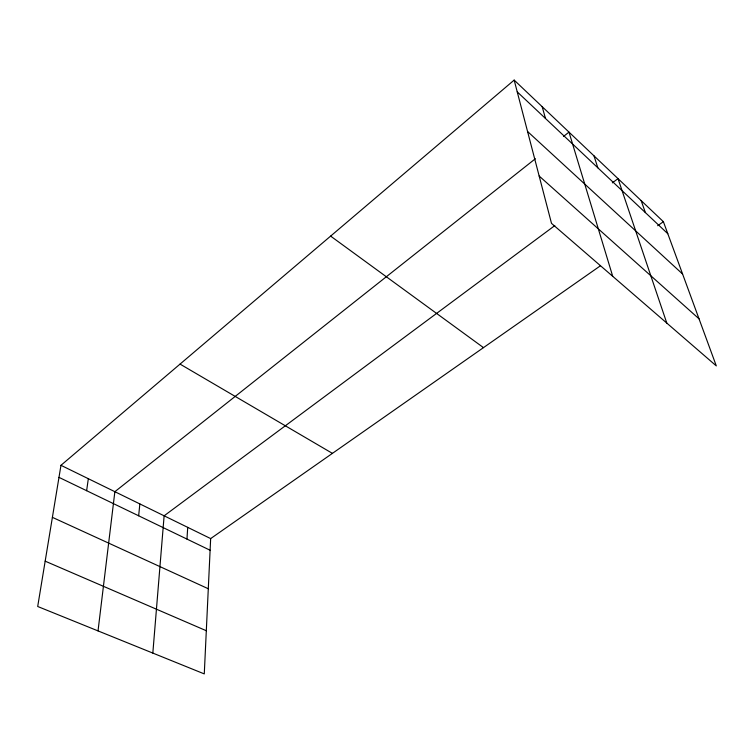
<?xml version="1.0" encoding="UTF-8"?>
<svg xmlns="http://www.w3.org/2000/svg" width="754" height="754" viewBox="0 0 754 754"><rect width="100%" height="100%" fill="white"/><g stroke="black" fill="none" stroke-linecap="round" stroke-linejoin="round"><path stroke-width="1.13" d="M600.259 265.898L210.658 538.592L204.277 673.906L37.7 606.489L60.97 465.312L514.162 80.094L663.397 221.704L716.3 365.897L551.504 223.373L514.162 80.094M186.964 539.091L187.718 527.366M152.826 653.087L164.127 515.821L554.803 225.606M138.651 515.793L139.858 503.936M98.029 630.9L114.862 491.702L535.368 158.736M86.625 490.703L88.331 478.705M563.54 136.436L568.987 132.12L612.719 276.313M612.361 182.845L618.016 178.641L666.8 323.089M657.667 225.71L663.397 221.704M45.174 561.164L206.313 630.73M52.394 517.348L208.292 588.751M58.982 477.367L210.112 550.25M60.97 465.312L210.658 538.592M180.046 364.097L332.42 453.371M330.62 236.106L483.484 347.632M539.167 176.031L699.024 318.819M527.564 131.498L682.587 274.013M517.235 91.865L667.818 233.74M641.136 200.583L645.386 212.6M593.992 155.842L597.828 167.803M542.154 106.653L545.51 118.51"/></g></svg>
